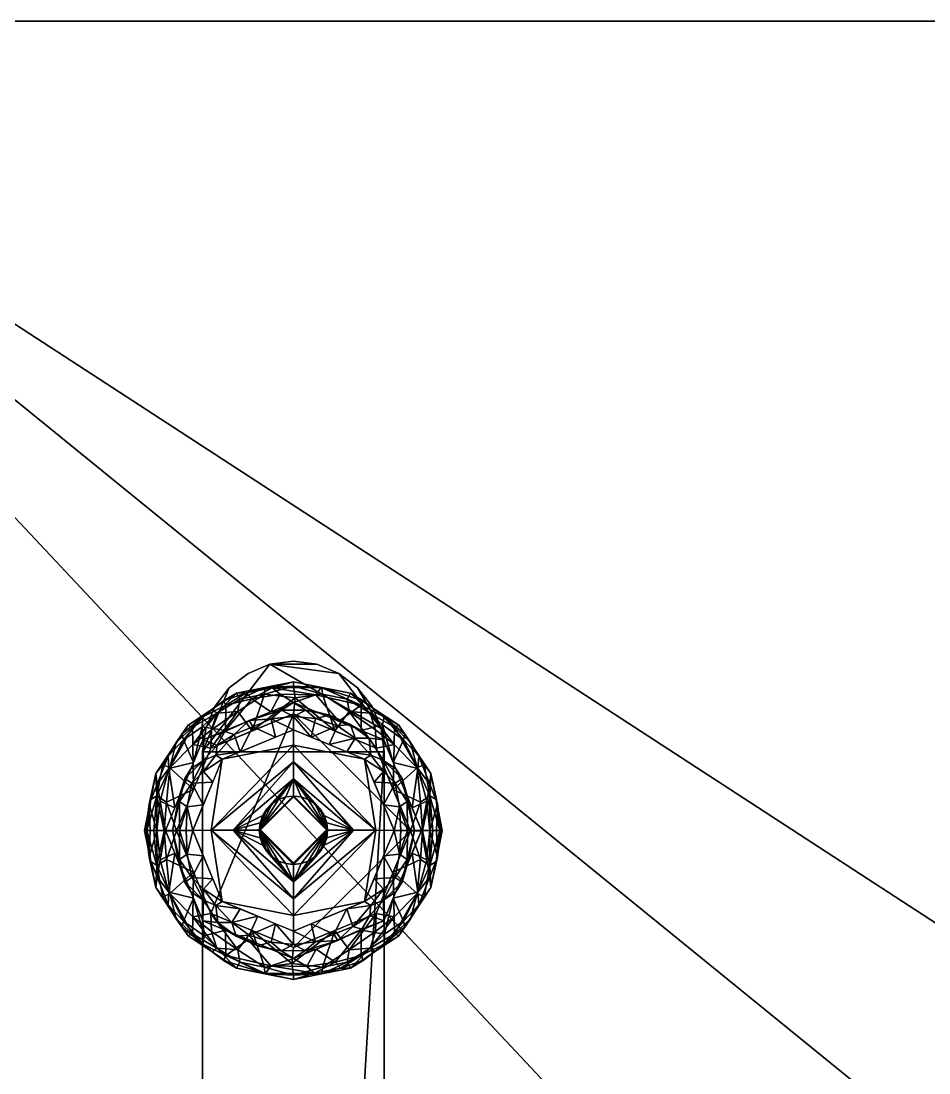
# Model space of a CAD drawing. Header units: millimetres. Extents: x -1000 to 1000, y -1301 to 1100.
# Drawn here: x -875 to -750, y 955.1 to 1100 of the extents above; entities that cross this region are included whole.
import ezdxf

# ---------------------------------------------------------------- set-up
doc = ezdxf.new("R2010")
doc.units = ezdxf.units.MM
doc.layers.add('I-FURN-PNLS', color=7, linetype='Continuous', lineweight=30)

msp = doc.modelspace()

# ---------------------------------------------------------------- meshes
at = {"layer": 'I-FURN-PNLS', "color": 250, "true_color": 0x403c36}
mesh = msp.add_polyface(dxfattribs=at)
corners = [(-1000, 1040, 725), (-1000, -1041.59, 725), (-838.06, -1108.27, 725), (-672.49, -1165.33, 725), (-503.84, -1212.56, 725), (-332.71, -1249.8, 725), (-159.69, -1276.91, 725), (14.62, -1293.81, 725), (189.63, -1300.44, 725), (324.49, -400, 725), (167.28, -396.64, 725), (10.59, -383.55, 725), (-144.99, -360.77, 725), (-298.87, -328.39, 725), (-450.43, -286.53, 725), (-481.26, -187.11, 725), (-501.5, -85, 725), (-510.93, 18.66, 725), (-509.44, 122.75, 725), (-497.05, 226.1, 725), (-473.9, 327.59, 725), (-440.25, 426.09, 725), (-396.45, 520.52, 725), (-274.47, 558.73, 725), (-149.52, 585.67, 725), (-22.63, 601.14, 725), (105.14, 605, 725), (232.73, 597.22, 725), (359.08, 577.86, 725), (483.15, 547.09, 725), (544.71, 716.23, 725), (544.71, 956.23, 725), (506.19, 1100, 725), (-940, 1100, 725), (-955.53, 1097.96, 725), (-970, 1091.96, 725), (-982.43, 1082.43, 725), (-991.96, 1070, 725), (-997.96, 1055.53, 725), (134.54, -877.73, 725), (134.54, -995.92, 725), (-135.57, -995.92, 725), (-135.57, -877.73, 725)]
mesh.append_faces([[corners[k] for k in face] for face in [(22, 0, 21), (27, 32, 26), (24, 33, 23), (17, 1, 16), (4, 42, 3), (12, 42, 11), (8, 40, 7), (6, 41, 5)]], dxfattribs={"vtx0": -1, "vtx1": -1, "color": 250})
mesh.append_faces([[corners[k] for k in face] for face in [(0, 22, 33, 38)]], dxfattribs={"vtx0": -1, "vtx1": -1, "vtx2": -1, "color": 250})
mesh.append_faces([[corners[k] for k in face] for face in [(0, 18, 19), (33, 22, 23), (39, 10, 11, 42), (39, 9, 10), (41, 6, 7, 40), (40, 8, 9, 39)]], dxfattribs={"vtx0": -1, "vtx2": -1, "color": 250})
mesh.append_faces([[corners[k] for k in face] for face in [(14, 2, 3, 42)]], dxfattribs={"vtx0": -1, "vtx2": -1, "vtx3": -1, "color": 250})
mesh.append_faces([[corners[k] for k in face] for face in [(36, 37, 34, 35)]], dxfattribs={"vtx1": -1, "color": 250})
mesh.append_faces([[corners[k] for k in face] for face in [(20, 21, 0), (19, 20, 0), (25, 26, 32), (31, 32, 27, 30), (27, 28, 30), (15, 16, 1), (13, 14, 42), (12, 13, 42)]], dxfattribs={"vtx1": -1, "vtx2": -1, "color": 250})
mesh.append_faces([[corners[k] for k in face] for face in [(33, 34, 37, 38), (24, 25, 32, 33), (17, 18, 0, 1), (14, 15, 1, 2), (4, 5, 41, 42)]], dxfattribs={"vtx1": -1, "vtx3": -1, "color": 250})
mesh.append_faces([[corners[k] for k in face] for face in [(28, 29, 30)]], dxfattribs={"vtx2": -1, "color": 250})
mesh = msp.add_polyface(dxfattribs=at)
corners = [(-1000, 1040, 700), (-997.96, 1055.53, 700), (-991.96, 1070, 700), (-982.43, 1082.43, 700), (-970, 1091.96, 700), (-955.53, 1097.96, 700), (-940, 1100, 700), (506.19, 1100, 700), (544.71, 956.23, 700), (544.71, 716.23, 700), (483.15, 547.09, 700), (359.08, 577.86, 700), (232.73, 597.22, 700), (105.14, 605, 700), (-22.63, 601.14, 700), (-149.52, 585.67, 700), (-274.47, 558.73, 700), (-396.45, 520.52, 700), (-440.25, 426.09, 700), (-473.9, 327.59, 700), (-497.05, 226.1, 700), (-509.44, 122.75, 700), (-510.93, 18.66, 700), (-501.5, -85, 700), (-481.26, -187.11, 700), (-450.43, -286.53, 700), (-298.87, -328.39, 700), (-144.99, -360.77, 700), (10.59, -383.55, 700), (167.28, -396.64, 700), (324.49, -400, 700), (189.63, -1300.44, 700), (14.62, -1293.81, 700), (-159.69, -1276.91, 700), (-332.71, -1249.8, 700), (-503.84, -1212.56, 700), (-672.49, -1165.33, 700), (-838.06, -1108.27, 700), (-1000, -1041.59, 700), (134.54, -877.73, 700), (-135.57, -877.73, 700), (-135.57, -995.92, 700), (134.54, -995.92, 700)]
mesh.append_faces([[corners[k] for k in face] for face in [(5, 3, 4)]], dxfattribs={"vtx0": -1, "color": 250})
mesh.append_faces([[corners[k] for k in face] for face in [(31, 42, 30), (29, 39, 28), (21, 0, 20), (17, 6, 16), (12, 9, 11)]], dxfattribs={"vtx0": -1, "vtx1": -1, "color": 250})
mesh.append_faces([[corners[k] for k in face] for face in [(41, 34, 35, 40), (42, 31, 32, 41), (40, 27, 28, 39), (39, 29, 30, 42), (0, 21, 22), (6, 15, 16), (7, 14, 15, 6)]], dxfattribs={"vtx0": -1, "vtx2": -1, "color": 250})
mesh.append_faces([[corners[k] for k in face] for face in [(40, 35, 36, 25)]], dxfattribs={"vtx0": -1, "vtx2": -1, "vtx3": -1, "color": 250})
mesh.append_faces([[corners[k] for k in face] for face in [(25, 36, 37, 38), (41, 32, 33, 34)]], dxfattribs={"vtx0": -1, "vtx3": -1, "color": 250})
mesh.append_faces([[corners[k] for k in face] for face in [(10, 11, 9)]], dxfattribs={"vtx1": -1, "color": 250})
mesh.append_faces([[corners[k] for k in face] for face in [(24, 25, 38), (23, 24, 38), (25, 26, 40), (26, 27, 40), (19, 20, 0), (18, 19, 0), (1, 2, 6, 0), (13, 14, 7), (12, 13, 7), (8, 9, 12, 7)]], dxfattribs={"vtx1": -1, "vtx2": -1, "color": 250})
mesh.append_faces([[corners[k] for k in face] for face in [(17, 18, 0, 6)]], dxfattribs={"vtx1": -1, "vtx2": -1, "vtx3": -1, "color": 250})
mesh.append_faces([[corners[k] for k in face] for face in [(22, 23, 38, 0), (2, 3, 5, 6)]], dxfattribs={"vtx1": -1, "vtx3": -1, "color": 250})
mesh = msp.add_polyface(dxfattribs=at)
corners = [(-940, 1100, 725), (506.19, 1100, 725), (506.19, 1100, 700), (-940, 1100, 700)]
mesh.append_faces([[corners[k] for k in face] for face in [(3, 0, 1, 2)]], dxfattribs={"color": 250})
at = {"layer": 'I-FURN-PNLS', "color": 250, "true_color": 0x1d1d1d}
mesh = msp.add_polyface(dxfattribs=at)
corners = [(-850, 579.34, 700), (-849.57, 576.1, 700), (-848.33, 573.09, 700), (-846.34, 570.5, 700), (-843.75, 568.51, 700), (-840.74, 567.26, 700), (-837.5, 566.84, 700), (-834.26, 567.26, 700), (-831.25, 568.51, 700), (-828.66, 570.5, 700), (-826.67, 573.09, 700), (-825.43, 576.1, 700), (-825, 579.34, 700), (-825, 999.34, 700), (-825.43, 1002.57, 700), (-826.67, 1005.59, 700), (-828.66, 1008.18, 700), (-831.25, 1010.16, 700), (-834.26, 1011.41, 700), (-837.5, 1011.84, 700), (-840.74, 1011.41, 700), (-843.75, 1010.16, 700), (-846.34, 1008.18, 700), (-848.33, 1005.59, 700), (-849.57, 1002.57, 700), (-850, 999.34, 700)]
mesh.append_faces([[corners[k] for k in face] for face in [(11, 9, 10), (6, 4, 5), (16, 14, 15), (20, 17, 18, 19)]], dxfattribs={"vtx0": -1, "color": 250})
mesh.append_faces([[corners[k] for k in face] for face in [(22, 25, 20, 21)]], dxfattribs={"vtx0": -1, "vtx1": -1, "color": 250})
mesh.append_faces([[corners[k] for k in face] for face in [(17, 20, 14, 16)]], dxfattribs={"vtx0": -1, "vtx1": -1, "vtx2": -1, "color": 250})
mesh.append_faces([[corners[k] for k in face] for face in [(4, 8, 12, 1)]], dxfattribs={"vtx0": -1, "vtx1": -1, "vtx2": -1, "vtx3": -1, "color": 250})
mesh.append_faces([[corners[k] for k in face] for face in [(13, 25, 0)]], dxfattribs={"vtx0": -1, "vtx2": -1, "color": 250})
mesh.append_faces([[corners[k] for k in face] for face in [(25, 13, 14, 20)]], dxfattribs={"vtx0": -1, "vtx2": -1, "vtx3": -1, "color": 250})
mesh.append_faces([[corners[k] for k in face] for face in [(8, 9, 11, 12), (0, 1, 12, 13)]], dxfattribs={"vtx1": -1, "vtx3": -1, "color": 250})
mesh.append_faces([[corners[k] for k in face] for face in [(6, 7, 8, 4)]], dxfattribs={"vtx2": -1, "vtx3": -1, "color": 250})
mesh.append_faces([[corners[k] for k in face] for face in [(1, 2, 3, 4), (22, 23, 24, 25)]], dxfattribs={"vtx3": -1, "color": 250})
mesh = msp.add_polyface(dxfattribs=at)
corners = [(-850, 579.34, 13.54), (-850, 999.34, 13.54), (-849.57, 1002.57, 13.54), (-848.33, 1005.59, 13.54), (-846.34, 1008.18, 13.54), (-843.75, 1010.16, 13.54), (-840.74, 1011.41, 13.54), (-837.5, 1011.84, 13.54), (-834.26, 1011.41, 13.54), (-831.25, 1010.16, 13.54), (-828.66, 1008.18, 13.54), (-826.67, 1005.59, 13.54), (-825.43, 1002.57, 13.54), (-825, 999.34, 13.54), (-825, 579.34, 13.54), (-825.43, 576.1, 13.54), (-826.67, 573.09, 13.54), (-828.66, 570.5, 13.54), (-831.25, 568.51, 13.54), (-834.26, 567.26, 13.54), (-837.5, 566.84, 13.54), (-840.74, 567.26, 13.54), (-843.75, 568.51, 13.54), (-846.34, 570.5, 13.54), (-848.33, 573.09, 13.54), (-849.57, 576.1, 13.54)]
mesh.append_faces([[corners[k] for k in face] for face in [(12, 9, 10, 11), (20, 18, 19)]], dxfattribs={"vtx0": -1, "color": 250})
mesh.append_faces([[corners[k] for k in face] for face in [(6, 8, 9, 12)]], dxfattribs={"vtx0": -1, "vtx2": -1, "vtx3": -1, "color": 250})
mesh.append_faces([[corners[k] for k in face] for face in [(12, 13, 1, 6), (14, 15, 18, 22), (25, 0, 14, 22)]], dxfattribs={"vtx1": -1, "vtx2": -1, "vtx3": -1, "color": 250})
mesh.append_faces([[corners[k] for k in face] for face in [(0, 1, 13, 14)]], dxfattribs={"vtx1": -1, "vtx3": -1, "color": 250})
mesh.append_faces([[corners[k] for k in face] for face in [(6, 7, 8), (2, 3, 4, 1), (23, 24, 25, 22)]], dxfattribs={"vtx2": -1, "color": 250})
mesh.append_faces([[corners[k] for k in face] for face in [(4, 5, 6, 1), (20, 21, 22, 18)]], dxfattribs={"vtx2": -1, "vtx3": -1, "color": 250})
mesh.append_faces([[corners[k] for k in face] for face in [(15, 16, 17, 18)]], dxfattribs={"vtx3": -1, "color": 250})
mesh = msp.add_polyface(dxfattribs=at)
corners = [(-850, 999.34, 700), (-849.57, 1002.57, 700), (-848.33, 1005.59, 700), (-846.34, 1008.18, 700), (-843.75, 1010.16, 700), (-840.74, 1011.41, 700), (-837.5, 1011.84, 700), (-834.26, 1011.41, 700), (-831.25, 1010.16, 700), (-828.66, 1008.18, 700), (-826.67, 1005.59, 700), (-825.43, 1002.57, 700), (-825, 999.34, 700), (-825, 999.34, 13.54), (-825.43, 1002.57, 13.54), (-826.67, 1005.59, 13.54), (-828.66, 1008.18, 13.54), (-831.25, 1010.16, 13.54), (-834.26, 1011.41, 13.54), (-837.5, 1011.84, 13.54), (-840.74, 1011.41, 13.54), (-843.75, 1010.16, 13.54), (-846.34, 1008.18, 13.54), (-848.33, 1005.59, 13.54), (-849.57, 1002.57, 13.54), (-850, 999.34, 13.54)]
mesh.append_faces([[corners[k] for k in face] for face in [(1, 24, 25, 0)]], dxfattribs={"vtx0": -1, "color": 250})
mesh.append_faces([[corners[k] for k in face] for face in [(11, 14, 15, 10), (10, 15, 16, 9), (8, 17, 18, 7), (9, 16, 17, 8), (7, 18, 19, 6), (5, 20, 21, 4), (4, 21, 22, 3), (2, 23, 24, 1), (3, 22, 23, 2), (20, 5, 6, 19)]], dxfattribs={"vtx0": -1, "vtx2": -1, "color": 250})
mesh.append_faces([[corners[k] for k in face] for face in [(12, 13, 14, 11)]], dxfattribs={"vtx2": -1, "color": 250})
at = {"layer": 'I-FURN-PNLS', "color": 250, "true_color": 0x191919}
mesh = msp.add_polyface(dxfattribs=at)
corners = [(-821.4, 988.49), (-826.12, 999.88, -0.05), (-837.5, 1004.59, -0.07), (-848.88, 999.88, -0.05), (-853.6, 988.49), (-855.28, 988.49, 0.33), (-856.71, 988.5, 1.29), (-857.67, 988.51, 2.72), (-858, 988.51, 4.4), (-856.44, 996.36, 4.36), (-852, 1003.01, 4.33), (-845.35, 1007.45, 4.31), (-837.5, 1009.01, 4.31), (-829.65, 1007.45, 4.31), (-823, 1003.01, 4.33), (-818.56, 996.36, 4.36), (-817, 988.51, 4.4), (-817.33, 988.51, 2.72), (-818.29, 988.5, 1.29), (-819.72, 988.49, 0.33), (-820.47, 997.14, 1.14), (-854.53, 997.14, 1.14), (-817.85, 992.8, 4.38), (-857.15, 992.8, 4.38), (-818.71, 993.31, 1.47), (-856.29, 993.31, 1.47), (-833.5, 1007.29, 1.2), (-841.5, 1007.29, 1.2), (-826.95, 1004.67, 1.32), (-848.05, 1004.67, 1.32), (-820.01, 992.44, 0.38), (-823.76, 994.18, -0.03), (-854.99, 992.44, 0.38), (-851.24, 994.18, -0.03), (-823.65, 1000.35, 0.5), (-823.6, 1002.74, 2.11), (-820.78, 999.68, 4.35), (-819.5, 997.62, 2.7), (-826.33, 1005.23, 4.32), (-821.37, 1000.66, 2.74), (-851.35, 1000.35, 0.5), (-851.4, 1002.74, 2.11), (-854.22, 999.68, 4.35), (-855.5, 997.62, 2.7), (-848.67, 1005.23, 4.32), (-853.63, 1000.66, 2.74), (-831.81, 1002.23, -0.06), (-843.19, 1002.23, -0.06), (-833.58, 1008.23, 4.31), (-841.42, 1008.23, 4.31), (-837.5, 1008.39, 2.07), (-837.28, 1006.77, 0.49), (-826.2, 1002.37, 0.32), (-829.83, 1004.89, 0.41), (-830.11, 1006.59, 1.58), (-848.8, 1002.37, 0.32), (-845.17, 1004.89, 0.41), (-844.89, 1006.59, 1.58)]
mesh.append_faces([[corners[k] for k in face] for face in [(22, 24, 15), (48, 50, 12), (0, 30, 19), (3, 56, 47), (33, 40, 3), (15, 37, 36), (38, 28, 13), (10, 45, 42), (2, 51, 46), (13, 54, 48), (12, 50, 49), (49, 57, 11)]], dxfattribs={"vtx0": -1, "vtx1": -1, "color": 250})
mesh.append_faces([[corners[k] for k in face] for face in [(41, 44, 29), (25, 21, 32), (45, 43, 42), (19, 30, 24), (35, 34, 28), (50, 51, 27), (24, 22, 17), (20, 24, 30), (41, 29, 40), (24, 20, 37), (51, 47, 27), (53, 54, 28), (28, 34, 52), (21, 33, 32), (25, 7, 23), (55, 56, 3), (27, 49, 50), (28, 38, 35), (31, 20, 30), (57, 49, 27), (32, 5, 25), (45, 21, 43), (52, 53, 28), (35, 20, 34), (50, 48, 26), (29, 55, 40), (20, 31, 34), (20, 39, 37), (36, 37, 39), (24, 37, 15), (39, 20, 35), (14, 39, 35), (33, 21, 40), (21, 41, 40), (43, 25, 9), (41, 45, 10), (25, 43, 21), (21, 45, 41), (1, 53, 52), (27, 56, 57), (51, 50, 26), (46, 51, 26), (34, 1, 52), (46, 26, 53), (54, 53, 26), (48, 54, 26), (13, 28, 54), (55, 29, 56), (3, 40, 55), (57, 56, 29), (27, 47, 56), (29, 11, 57)]], dxfattribs={"vtx0": -1, "vtx1": -1, "vtx2": -1, "color": 250})
mesh.append_faces([[corners[k] for k in face] for face in [(24, 17, 18), (25, 6, 7), (24, 18, 19), (25, 23, 9), (30, 0, 31), (34, 31, 1), (43, 9, 42), (41, 10, 44), (51, 2, 47), (53, 1, 46)]], dxfattribs={"vtx0": -1, "vtx2": -1, "color": 250})
mesh.append_faces([[corners[k] for k in face] for face in [(5, 6, 25), (4, 5, 32), (14, 36, 39), (33, 4, 32), (38, 14, 35), (44, 11, 29)]], dxfattribs={"vtx1": -1, "vtx2": -1, "color": 250})
mesh.append_faces([[corners[k] for k in face] for face in [(7, 8, 23), (22, 16, 17)]], dxfattribs={"vtx2": -1, "color": 250})
mesh = msp.add_polyface(dxfattribs=at)
corners = [(-817, 988.51, 4.4), (-818.56, 996.36, 4.36), (-823, 1003.01, 4.33), (-829.65, 1007.45, 4.31), (-837.5, 1009.01, 4.31), (-845.35, 1007.45, 4.31), (-852, 1003.01, 4.33), (-856.44, 996.36, 4.36), (-858, 988.51, 4.4), (-857.8, 988.52, 5.72), (-857.21, 988.52, 6.92), (-856.29, 988.53, 7.88), (-855.12, 988.53, 8.53), (-849.96, 1000.99, 8.47), (-837.5, 1006.16, 8.45), (-825.04, 1000.99, 8.47), (-819.88, 988.53, 8.53), (-818.71, 988.53, 7.88), (-817.79, 988.52, 6.92), (-817.2, 988.52, 5.72), (-822.46, 994.76, 8.5), (-852.54, 994.76, 8.5), (-818.73, 994.91, 6.71), (-856.27, 994.91, 6.71), (-817.85, 992.8, 4.38), (-857.15, 992.8, 4.38), (-817.65, 992.17, 6.01), (-857.35, 992.17, 6.01), (-822.36, 1001, 6.98), (-852.64, 1001, 6.98), (-819.15, 992.57, 7.86), (-820.36, 997.04, 7.55), (-855.85, 992.57, 7.86), (-854.64, 997.04, 7.55), (-828.18, 1005.76, 7), (-846.82, 1005.76, 7), (-820.24, 998.75, 6.28), (-854.76, 998.75, 6.28), (-822.16, 1001.79, 5.69), (-826.33, 1005.23, 4.32), (-825.01, 1004.17, 6.32), (-820.78, 999.68, 4.35), (-825.23, 1003.06, 7.62), (-852.84, 1001.79, 5.69), (-848.67, 1005.23, 4.32), (-849.99, 1004.17, 6.32), (-854.22, 999.68, 4.35), (-850.06, 1002.82, 7.62), (-851.25, 997.88, 8.48), (-827.89, 1006.4, 5.64), (-833.66, 1008.23, 6.2), (-840.41, 1008.15, 6.62), (-847.11, 1006.4, 5.64), (-841.42, 1008.23, 4.31), (-843.98, 1007.49, 6.27), (-831.27, 1003.58, 8.46), (-828.15, 1002.28, 8.46), (-843.73, 1003.58, 8.46), (-843.24, 1006.67, 7.6), (-846.85, 1002.28, 8.46), (-839.33, 1007.28, 7.75), (-834.41, 1007.19, 7.69), (-840.62, 1004.87, 8.45), (-821.17, 991.65, 8.51), (-853.83, 991.65, 8.51), (-823.75, 997.88, 8.48), (-833.58, 1008.23, 4.31), (-834.38, 1004.87, 8.45)]
mesh.append_faces([[corners[k] for k in face] for face in [(17, 30, 16), (11, 27, 10), (1, 26, 24), (19, 26, 18), (5, 54, 53), (41, 36, 1), (6, 45, 44), (44, 52, 5), (56, 34, 55)]], dxfattribs={"vtx0": -1, "vtx1": -1, "color": 250})
mesh.append_faces([[corners[k] for k in face] for face in [(7, 27, 23), (22, 26, 1), (19, 24, 26), (31, 30, 22), (28, 31, 36), (28, 40, 42), (28, 38, 40), (50, 34, 49), (25, 9, 27), (29, 45, 43), (37, 23, 33), (22, 30, 17), (33, 23, 32), (29, 47, 45), (36, 38, 28), (22, 17, 26), (27, 11, 23), (11, 32, 23), (31, 63, 30), (22, 36, 31), (43, 46, 37), (42, 65, 28), (35, 45, 47), (33, 29, 37), (33, 32, 64), (29, 48, 47), (3, 50, 49), (61, 50, 51), (51, 50, 4), (22, 1, 36), (36, 41, 38), (43, 37, 29), (7, 23, 37), (58, 51, 54), (34, 42, 40), (2, 40, 38), (34, 40, 49), (44, 45, 52), (52, 45, 35), (43, 45, 6), (33, 48, 29), (58, 60, 51), (39, 49, 40), (54, 5, 52), (61, 51, 60), (35, 58, 54), (34, 56, 42), (54, 52, 35), (53, 54, 51), (61, 34, 50), (35, 47, 59), (58, 62, 60), (58, 35, 59), (60, 14, 61), (34, 61, 55), (65, 31, 28)]], dxfattribs={"vtx0": -1, "vtx1": -1, "vtx2": -1, "color": 250})
mesh.append_faces([[corners[k] for k in face] for face in [(32, 11, 12), (27, 9, 10), (47, 48, 13), (27, 7, 25), (32, 12, 64), (49, 39, 3), (43, 6, 46), (51, 4, 53), (47, 13, 59)]], dxfattribs={"vtx0": -1, "vtx2": -1, "color": 250})
mesh.append_faces([[corners[k] for k in face] for face in [(31, 65, 20, 63), (33, 64, 21, 48), (58, 59, 57, 62), (50, 3, 66, 4), (61, 14, 67, 55)]], dxfattribs={"vtx0": -1, "vtx3": -1, "color": 250})
mesh.append_faces([[corners[k] for k in face] for face in [(2, 39, 40), (17, 18, 26), (41, 2, 38), (15, 65, 42), (46, 7, 37), (56, 15, 42), (62, 14, 60), (63, 16, 30)]], dxfattribs={"vtx1": -1, "vtx2": -1, "color": 250})
mesh.append_faces([[corners[k] for k in face] for face in [(19, 0, 24), (25, 8, 9)]], dxfattribs={"vtx2": -1, "color": 250})
mesh = msp.add_polyface(dxfattribs=at)
corners = [(-855.12, 988.53, 8.53), (-854.15, 988.53, 8.92), (-853.2, 988.54, 9.36), (-852.27, 988.54, 9.85), (-851.36, 988.54, 10.38), (-847.3, 998.34, 10.34), (-837.5, 1002.4, 10.32), (-827.7, 998.34, 10.34), (-823.64, 988.54, 10.38), (-822.73, 988.54, 9.85), (-821.8, 988.54, 9.36), (-820.85, 988.53, 8.92), (-819.88, 988.53, 8.53), (-825.04, 1000.99, 8.47), (-837.5, 1006.16, 8.45), (-849.96, 1000.99, 8.47), (-825.09, 992.06, 10.37), (-849.91, 992.06, 10.37), (-821.73, 993.01, 8.51), (-853.27, 993.01, 8.51), (-821.83, 992.52, 9.11), (-853.17, 992.52, 9.11), (-823.38, 997, 8.49), (-825.1, 998.15, 9.31), (-832.6, 1000.37, 10.33), (-831.27, 1003.58, 8.46), (-851.62, 997, 8.49), (-849.9, 998.15, 9.31), (-842.4, 1000.37, 10.33), (-843.73, 1003.58, 8.46), (-834.44, 1003.93, 9.29), (-840.55, 1003.88, 9.31), (-845.68, 1001.75, 9.37), (-829.02, 1001.23, 9.52), (-822.88, 991.8, 9.71), (-826.4, 995.2, 10.35), (-823.51, 995.03, 9.46), (-822.55, 995.67, 8.92), (-825.11, 996.63, 9.79), (-826.84, 998.89, 9.75), (-852.12, 991.8, 9.71), (-848.6, 995.2, 10.35), (-851.49, 995.03, 9.46), (-852.45, 995.67, 8.92), (-849.89, 996.63, 9.79), (-848.16, 998.89, 9.75), (-848.01, 1000.27, 9.28), (-846.85, 1002.28, 8.46), (-846.92, 1002.14, 8.9), (-843.61, 1003.69, 8.98), (-840.62, 1004.87, 8.45), (-839.13, 1005.08, 8.85), (-835.8, 1005.11, 8.84), (-832.55, 1004.4, 8.85), (-828.15, 1002.28, 8.46), (-827.08, 1001.23, 8.96), (-831.41, 1002.95, 9.31), (-834.38, 1004.87, 8.45), (-837.5, 1004.23, 9.28), (-829.62, 1003.11, 8.89), (-843.08, 1002.82, 9.47), (-835.05, 1001.39, 10.33), (-839.95, 1001.39, 10.33), (-844.85, 999.36, 10.33), (-830.15, 999.36, 10.33)]
mesh.append_faces([[corners[k] for k in face] for face in [(16, 36, 35), (2, 21, 1), (22, 37, 18), (35, 38, 7), (3, 40, 2), (63, 45, 5), (64, 33, 24)]], dxfattribs={"vtx0": -1, "vtx1": -1, "color": 250})
mesh.append_faces([[corners[k] for k in face] for face in [(40, 42, 21), (52, 58, 30), (20, 37, 36), (37, 20, 18), (27, 43, 42), (23, 39, 38), (40, 21, 2), (31, 6, 58), (21, 19, 1), (18, 20, 11), (49, 31, 51), (23, 55, 39), (44, 5, 45), (34, 20, 36), (48, 32, 49), (32, 60, 49), (50, 49, 51), (32, 46, 45), (52, 30, 53), (36, 23, 38), (20, 34, 10), (16, 34, 36), (39, 7, 38), (22, 23, 37), (36, 37, 23), (38, 35, 36), (33, 64, 39), (33, 39, 55), (21, 42, 43), (17, 42, 40), (27, 42, 44), (21, 43, 19), (26, 43, 27), (45, 27, 44), (44, 42, 41), (27, 45, 46), (63, 32, 45), (46, 15, 27), (60, 31, 49), (32, 48, 46), (46, 48, 15), (49, 29, 48), (14, 51, 52), (51, 31, 58), (52, 53, 57), (53, 30, 56), (55, 59, 33), (13, 55, 23), (59, 56, 33), (59, 53, 56), (33, 56, 24), (51, 58, 52), (30, 61, 56), (53, 59, 25), (59, 55, 54), (30, 58, 61), (31, 60, 62), (32, 63, 60)]], dxfattribs={"vtx0": -1, "vtx1": -1, "vtx2": -1, "color": 250})
mesh.append_faces([[corners[k] for k in face] for face in [(34, 16, 8), (27, 15, 26), (40, 3, 4), (43, 26, 19), (23, 22, 13), (34, 8, 9), (58, 6, 61), (42, 17, 41), (59, 54, 25), (56, 61, 24), (44, 41, 5), (51, 14, 50), (55, 13, 54)]], dxfattribs={"vtx0": -1, "vtx2": -1, "color": 250})
mesh.append_faces([[corners[k] for k in face] for face in [(12, 18, 11)]], dxfattribs={"vtx1": -1, "color": 250})
mesh.append_faces([[corners[k] for k in face] for face in [(4, 17, 40), (10, 11, 20), (9, 10, 34), (64, 7, 39), (47, 15, 48, 29), (28, 62, 60, 63), (50, 29, 49), (25, 57, 53), (57, 14, 52), (62, 6, 31)]], dxfattribs={"vtx1": -1, "vtx2": -1, "color": 250})
mesh.append_faces([[corners[k] for k in face] for face in [(19, 0, 1)]], dxfattribs={"vtx2": -1, "color": 250})
mesh = msp.add_polyface(dxfattribs=at)
corners = [(-853.6, 988.49), (-848.88, 999.88, -0.05), (-837.5, 1004.59, -0.07), (-826.12, 999.88, -0.05), (-821.4, 988.49), (-826.12, 977.11, 0.05), (-837.5, 972.39, 0.07), (-848.88, 977.11, 0.05)]
mesh.append_faces([[corners[k] for k in face] for face in [(2, 7, 0, 1), (4, 2, 3)]], dxfattribs={"vtx0": -1, "color": 250})
mesh.append_faces([[corners[k] for k in face] for face in [(5, 6, 4)]], dxfattribs={"vtx1": -1, "color": 250})
mesh.append_faces([[corners[k] for k in face] for face in [(6, 7, 2, 4)]], dxfattribs={"vtx1": -1, "vtx2": -1, "vtx3": -1, "color": 250})
mesh = msp.add_polyface(dxfattribs=at)
corners = [(-837.5, 974.68, 10.45), (-837.5, 976.83, 11.66), (-837.5, 979.1, 12.66), (-837.5, 981.45, 13.44), (-837.5, 983.86, 13.99), (-838.55, 983.98, 13.99), (-839.54, 984.32, 13.99), (-840.43, 984.88, 13.99), (-841.17, 985.63, 13.98), (-841.73, 986.52, 13.98), (-842.08, 987.51, 13.98), (-842.2, 988.56, 13.97), (-842.08, 989.6, 13.97), (-841.73, 990.6, 13.96), (-841.17, 991.49, 13.96), (-840.43, 992.23, 13.95), (-839.54, 992.79, 13.95), (-838.55, 993.14, 13.95), (-837.5, 993.26, 13.95), (-837.5, 995.66, 13.37), (-837.5, 998, 12.57), (-837.5, 1000.26, 11.55), (-837.5, 1002.4, 10.32), (-847.3, 998.34, 10.34), (-851.36, 988.54, 10.38), (-847.3, 978.74, 10.43), (-845.79, 988.55, 13.04), (-848.83, 988.55, 11.8)]
mesh.append_faces([[corners[k] for k in face] for face in [(3, 26, 2), (20, 26, 19), (2, 27, 1), (24, 27, 23), (13, 26, 12)]], dxfattribs={"vtx0": -1, "vtx1": -1, "color": 250})
mesh.append_faces([[corners[k] for k in face] for face in [(27, 25, 1), (26, 27, 2), (20, 27, 26), (13, 19, 26), (3, 9, 26), (27, 21, 23)]], dxfattribs={"vtx0": -1, "vtx1": -1, "vtx2": -1, "color": 250})
mesh.append_faces([[corners[k] for k in face] for face in [(19, 15, 16), (27, 24, 25)]], dxfattribs={"vtx0": -1, "vtx2": -1, "color": 250})
mesh.append_faces([[corners[k] for k in face] for face in [(4, 5, 3), (0, 1, 25), (22, 23, 21)]], dxfattribs={"vtx1": -1, "color": 250})
mesh.append_faces([[corners[k] for k in face] for face in [(5, 6, 3), (8, 9, 3), (7, 8, 3), (6, 7, 3), (11, 12, 26), (10, 11, 26), (9, 10, 26), (13, 14, 19), (14, 15, 19), (20, 21, 27), (16, 17, 19)]], dxfattribs={"vtx1": -1, "vtx2": -1, "color": 250})
mesh.append_faces([[corners[k] for k in face] for face in [(17, 18, 19)]], dxfattribs={"vtx2": -1, "color": 250})
mesh = msp.add_polyface(dxfattribs=at)
corners = [(-837.5, 983.86, 13.99), (-837.5, 981.45, 13.44), (-837.5, 979.1, 12.66), (-837.5, 976.83, 11.66), (-837.5, 974.68, 10.45), (-827.7, 978.74, 10.43), (-823.64, 988.54, 10.38), (-827.7, 998.34, 10.34), (-837.5, 1002.4, 10.32), (-837.5, 1000.26, 11.55), (-837.5, 998, 12.57), (-837.5, 995.66, 13.37), (-837.5, 993.26, 13.95), (-836.45, 993.14, 13.95), (-835.46, 992.79, 13.95), (-834.57, 992.23, 13.95), (-833.83, 991.49, 13.96), (-833.27, 990.6, 13.96), (-832.92, 989.6, 13.97), (-832.8, 988.56, 13.97), (-832.92, 987.51, 13.98), (-833.27, 986.52, 13.98), (-833.83, 985.63, 13.98), (-834.57, 984.88, 13.99), (-835.46, 984.32, 13.99), (-836.45, 983.97, 13.99), (-829.21, 988.55, 13.04), (-826.17, 988.55, 11.8)]
mesh.append_faces([[corners[k] for k in face] for face in [(10, 27, 9), (18, 26, 17), (20, 26, 19), (6, 27, 5)]], dxfattribs={"vtx0": -1, "vtx1": -1, "color": 250})
mesh.append_faces([[corners[k] for k in face] for face in [(17, 26, 11), (2, 27, 26), (7, 9, 27), (26, 27, 10), (3, 5, 27), (21, 1, 26)]], dxfattribs={"vtx0": -1, "vtx1": -1, "vtx2": -1, "color": 250})
mesh.append_faces([[corners[k] for k in face] for face in [(27, 2, 3), (26, 10, 11), (11, 13, 14), (26, 18, 19)]], dxfattribs={"vtx0": -1, "vtx2": -1, "color": 250})
mesh.append_faces([[corners[k] for k in face] for face in [(12, 13, 11), (8, 9, 7), (4, 5, 3)]], dxfattribs={"vtx1": -1, "color": 250})
mesh.append_faces([[corners[k] for k in face] for face in [(16, 17, 11), (15, 16, 11), (6, 7, 27), (14, 15, 11), (22, 23, 1), (21, 22, 1), (24, 25, 1), (23, 24, 1), (20, 21, 26), (1, 2, 26)]], dxfattribs={"vtx1": -1, "vtx2": -1, "color": 250})
mesh.append_faces([[corners[k] for k in face] for face in [(25, 0, 1)]], dxfattribs={"vtx2": -1, "color": 250})
at = {"layer": 'I-FURN-PNLS', "color": 250, "true_color": 0x1d1d1d}
mesh = msp.add_polyface(dxfattribs=at)
corners = [(-850, 579.34, 700), (-850, 999.34, 700), (-850, 999.34, 13.54), (-850, 579.34, 13.54)]
mesh.append_faces([[corners[k] for k in face] for face in [(3, 0, 1, 2)]], dxfattribs={"color": 250})
mesh = msp.add_polyface(dxfattribs=at)
corners = [(-825, 999.34, 700), (-825, 579.34, 700), (-825, 579.34, 13.54), (-825, 999.34, 13.54)]
mesh.append_faces([[corners[k] for k in face] for face in [(3, 0, 1, 2)]], dxfattribs={"color": 250})
at = {"layer": 'I-FURN-PNLS', "color": 250, "true_color": 0x191919}
mesh = msp.add_polyface(dxfattribs=at)
corners = [(-842.2, 988.58, 20), (-837.5, 993.28, 19.98), (-832.8, 988.58, 20), (-832.8, 988.58, 18.49), (-832.8, 988.57, 16.99), (-832.8, 988.56, 15.48), (-832.8, 988.56, 13.97), (-832.92, 989.6, 13.97), (-833.27, 990.6, 13.96), (-833.83, 991.49, 13.96), (-834.57, 992.23, 13.95), (-835.46, 992.79, 13.95), (-836.45, 993.14, 13.95), (-837.5, 993.26, 13.95), (-838.55, 993.14, 13.95), (-839.54, 992.79, 13.95), (-840.43, 992.23, 13.95), (-841.17, 991.49, 13.96), (-841.73, 990.6, 13.96), (-842.08, 989.6, 13.97), (-842.2, 988.56, 13.97), (-842.2, 988.56, 15.48), (-842.2, 988.57, 16.99), (-842.2, 988.58, 18.49)]
mesh.append_faces([[corners[k] for k in face] for face in [(21, 19, 20), (7, 5, 6)]], dxfattribs={"vtx0": -1, "color": 250})
mesh.append_faces([[corners[k] for k in face] for face in [(15, 22, 14), (5, 11, 4)]], dxfattribs={"vtx0": -1, "vtx1": -1, "color": 250})
mesh.append_faces([[corners[k] for k in face] for face in [(13, 22, 1), (4, 13, 1)]], dxfattribs={"vtx0": -1, "vtx1": -1, "vtx2": -1, "color": 250})
mesh.append_faces([[corners[k] for k in face] for face in [(15, 21, 22), (21, 18, 19), (21, 16, 17), (21, 15, 16), (4, 11, 12), (5, 10, 11), (5, 8, 9), (5, 7, 8)]], dxfattribs={"vtx0": -1, "vtx2": -1, "color": 250})
mesh.append_faces([[corners[k] for k in face] for face in [(3, 4, 1, 2)]], dxfattribs={"vtx1": -1, "color": 250})
mesh.append_faces([[corners[k] for k in face] for face in [(13, 14, 22), (17, 18, 21), (12, 13, 4), (9, 10, 5)]], dxfattribs={"vtx1": -1, "vtx2": -1, "color": 250})
mesh.append_faces([[corners[k] for k in face] for face in [(23, 0, 1, 22)]], dxfattribs={"vtx2": -1, "color": 250})
mesh = msp.add_polyface(dxfattribs=at)
corners = [(-842.1, 988.65, 35), (-837.5, 993.25, 34.98), (-832.9, 988.65, 35), (-832.9, 988.64, 31.25), (-832.9, 988.62, 27.5), (-832.9, 988.6, 23.75), (-832.9, 988.58, 20), (-837.5, 993.18, 19.98), (-842.1, 988.58, 20), (-842.1, 988.6, 23.75), (-842.1, 988.62, 27.5), (-842.1, 988.64, 31.25)]
mesh.append_faces([[corners[k] for k in face] for face in [(7, 1, 4)]], dxfattribs={"vtx0": -1, "vtx1": -1, "vtx2": -1, "color": 250})
mesh.append_faces([[corners[k] for k in face] for face in [(10, 11, 1, 7)]], dxfattribs={"vtx1": -1, "vtx2": -1, "vtx3": -1, "color": 250})
mesh.append_faces([[corners[k] for k in face] for face in [(11, 0, 1), (5, 6, 7, 4)]], dxfattribs={"vtx2": -1, "color": 250})
mesh.append_faces([[corners[k] for k in face] for face in [(7, 8, 9, 10), (1, 2, 3, 4)]], dxfattribs={"vtx3": -1, "color": 250})
mesh = msp.add_polyface(dxfattribs=at)
corners = [(-842.1, 988.65, 35), (-837.5, 984.05, 35.02), (-832.9, 988.65, 35), (-837.5, 993.25, 34.98)]
mesh.append_faces([[corners[k] for k in face] for face in [(0, 1, 2, 3)]], dxfattribs={"color": 250})
mesh = msp.add_polyface(dxfattribs=at)
corners = [(-855.12, 988.53, 8.53), (-856.29, 988.53, 7.88), (-857.21, 988.52, 6.92), (-857.8, 988.52, 5.72), (-858, 988.51, 4.4), (-856.44, 980.67, 4.44), (-852, 974.02, 4.47), (-845.35, 969.57, 4.49), (-837.5, 968.01, 4.49), (-829.65, 969.57, 4.49), (-823, 974.02, 4.47), (-818.56, 980.67, 4.44), (-817, 988.51, 4.4), (-817.2, 988.52, 5.72), (-817.79, 988.52, 6.92), (-818.71, 988.53, 7.88), (-819.88, 988.53, 8.53), (-825.04, 976.07, 8.59), (-837.5, 970.91, 8.61), (-849.96, 976.07, 8.59), (-852.54, 982.3, 8.56), (-822.46, 982.3, 8.56), (-856.27, 982.14, 6.77), (-818.73, 982.14, 6.77), (-857.15, 984.23, 4.42), (-817.85, 984.23, 4.42), (-857.35, 984.87, 6.05), (-817.65, 984.87, 6.05), (-852.64, 976.05, 7.09), (-822.36, 976.05, 7.09), (-855.85, 984.49, 7.9), (-854.64, 980.01, 7.62), (-819.15, 984.49, 7.9), (-820.36, 980.01, 7.62), (-846.82, 971.29, 7.16), (-828.18, 971.29, 7.16), (-854.76, 978.3, 6.37), (-820.24, 978.3, 6.37), (-852.84, 975.24, 5.81), (-848.67, 971.8, 4.48), (-849.99, 972.88, 6.47), (-854.22, 977.34, 4.45), (-849.77, 974, 7.76), (-822.16, 975.24, 5.81), (-826.33, 971.8, 4.48), (-825.01, 972.88, 6.47), (-820.78, 977.34, 4.45), (-824.94, 974.24, 7.75), (-823.75, 979.19, 8.57), (-847.11, 970.64, 5.8), (-841.34, 968.82, 6.38), (-834.59, 968.89, 6.8), (-827.89, 970.64, 5.8), (-833.58, 968.79, 4.49), (-831.02, 969.56, 6.44), (-843.73, 973.49, 8.6), (-846.85, 974.78, 8.59), (-831.27, 973.49, 8.6), (-831.76, 970.38, 7.76), (-828.15, 974.78, 8.59), (-835.67, 969.77, 7.93), (-840.59, 969.87, 7.87), (-834.38, 972.2, 8.6), (-853.83, 985.42, 8.54), (-821.17, 985.42, 8.54), (-851.25, 979.19, 8.57), (-841.42, 968.79, 4.49), (-840.62, 972.2, 8.6)]
mesh.append_faces([[corners[k] for k in face] for face in [(15, 27, 14), (3, 26, 2), (2, 26, 1), (1, 30, 0), (5, 26, 24), (17, 47, 48), (9, 54, 53), (41, 36, 5), (10, 45, 44), (44, 52, 9), (56, 34, 55)]], dxfattribs={"vtx0": -1, "vtx1": -1, "color": 250})
mesh.append_faces([[corners[k] for k in face] for face in [(22, 26, 5), (33, 23, 32), (22, 30, 1), (42, 28, 40), (3, 24, 26), (36, 38, 28), (25, 13, 27), (28, 31, 36), (22, 1, 26), (28, 38, 40), (31, 30, 22), (50, 34, 49), (11, 27, 23), (47, 45, 29), (42, 65, 28), (23, 33, 37), (43, 29, 45), (15, 23, 27), (22, 36, 31), (43, 46, 37), (32, 23, 15), (31, 63, 30), (35, 45, 47), (33, 29, 37), (33, 32, 64), (29, 48, 47), (7, 50, 49), (61, 50, 51), (51, 50, 8), (22, 5, 36), (36, 41, 38), (43, 37, 29), (11, 23, 37), (58, 51, 54), (34, 42, 40), (6, 40, 38), (34, 40, 49), (44, 45, 52), (52, 45, 35), (43, 45, 10), (33, 48, 29), (58, 60, 51), (39, 49, 40), (54, 9, 52), (61, 51, 60), (35, 58, 54), (34, 56, 42), (54, 52, 35), (53, 54, 51), (61, 34, 50), (35, 47, 59), (58, 62, 60), (58, 35, 59), (60, 18, 61), (34, 61, 55), (65, 31, 28)]], dxfattribs={"vtx0": -1, "vtx1": -1, "vtx2": -1, "color": 250})
mesh.append_faces([[corners[k] for k in face] for face in [(40, 6, 39), (27, 13, 14), (32, 15, 16), (32, 16, 64), (49, 39, 7), (43, 10, 46), (51, 8, 53), (47, 17, 59)]], dxfattribs={"vtx0": -1, "vtx2": -1, "color": 250})
mesh.append_faces([[corners[k] for k in face] for face in [(31, 65, 20, 63), (33, 64, 21, 48), (58, 59, 57, 62), (50, 7, 66, 8), (61, 18, 67, 55)]], dxfattribs={"vtx0": -1, "vtx3": -1, "color": 250})
mesh.append_faces([[corners[k] for k in face] for face in [(11, 25, 27), (41, 6, 38), (19, 65, 42), (46, 11, 37), (56, 19, 42), (62, 18, 60), (63, 0, 30)]], dxfattribs={"vtx1": -1, "vtx2": -1, "color": 250})
mesh.append_faces([[corners[k] for k in face] for face in [(3, 4, 24), (25, 12, 13)]], dxfattribs={"vtx2": -1, "color": 250})
mesh = msp.add_polyface(dxfattribs=at)
corners = [(-858, 988.51, 4.4), (-857.67, 988.51, 2.72), (-856.71, 988.5, 1.29), (-855.28, 988.49, 0.33), (-853.6, 988.49), (-848.88, 977.11, 0.05), (-837.5, 972.39, 0.07), (-826.12, 977.11, 0.05), (-821.4, 988.49), (-819.72, 988.49, 0.33), (-818.29, 988.5, 1.29), (-817.33, 988.51, 2.72), (-817, 988.51, 4.4), (-818.56, 980.67, 4.44), (-823, 974.02, 4.47), (-829.65, 969.57, 4.49), (-837.5, 968.01, 4.49), (-845.35, 969.57, 4.49), (-852, 974.02, 4.47), (-856.44, 980.67, 4.44), (-854.53, 979.86, 1.22), (-820.47, 979.86, 1.22), (-857.15, 984.23, 4.42), (-817.85, 984.23, 4.42), (-856.29, 983.69, 1.51), (-818.71, 983.69, 1.51), (-841.5, 969.71, 1.38), (-833.5, 969.71, 1.38), (-848.05, 972.33, 1.47), (-826.95, 972.33, 1.47), (-854.99, 984.54, 0.42), (-851.24, 982.8, 0.03), (-820.01, 984.54, 0.42), (-823.76, 982.8, 0.03), (-851.35, 976.64, 0.61), (-851.4, 974.27, 2.24), (-854.22, 977.34, 4.45), (-855.5, 979.39, 2.78), (-848.67, 971.8, 4.48), (-853.63, 976.35, 2.85), (-823.65, 976.64, 0.61), (-823.6, 974.27, 2.24), (-820.78, 977.34, 4.45), (-819.5, 979.39, 2.78), (-826.33, 971.8, 4.48), (-821.37, 976.35, 2.85), (-843.19, 974.75, 0.06), (-831.81, 974.75, 0.06), (-841.42, 968.79, 4.49), (-833.58, 968.79, 4.49), (-837.5, 968.62, 2.25), (-837.72, 970.22, 0.66), (-848.8, 974.62, 0.44), (-845.17, 972.1, 0.56), (-844.89, 970.41, 1.74), (-826.2, 974.62, 0.44), (-829.83, 972.1, 0.56), (-830.11, 970.41, 1.74)]
mesh.append_faces([[corners[k] for k in face] for face in [(4, 30, 3), (17, 54, 48), (22, 24, 19), (13, 25, 23), (48, 50, 16), (33, 40, 7), (19, 37, 36), (38, 28, 17), (14, 45, 42), (6, 51, 46), (16, 50, 49), (49, 57, 15)]], dxfattribs={"vtx0": -1, "vtx1": -1, "color": 250})
mesh.append_faces([[corners[k] for k in face] for face in [(28, 34, 52), (30, 24, 3), (35, 34, 28), (41, 44, 29), (25, 21, 32), (24, 22, 1), (31, 20, 30), (45, 21, 43), (51, 47, 27), (52, 53, 28), (20, 24, 30), (57, 49, 27), (28, 38, 35), (21, 33, 32), (45, 43, 42), (23, 25, 11), (41, 29, 40), (51, 50, 26), (9, 25, 32), (51, 27, 50), (24, 20, 37), (7, 55, 56), (35, 20, 34), (28, 53, 54), (29, 55, 40), (20, 31, 34), (20, 39, 37), (36, 37, 39), (24, 37, 19), (39, 20, 35), (18, 39, 35), (33, 21, 40), (21, 41, 40), (43, 25, 13), (41, 45, 14), (25, 43, 21), (21, 45, 41), (5, 53, 52), (50, 48, 26), (27, 56, 57), (49, 50, 27), (46, 51, 26), (34, 5, 52), (46, 26, 53), (54, 53, 26), (48, 54, 26), (17, 28, 54), (55, 29, 56), (7, 40, 55), (57, 56, 29), (27, 47, 56), (29, 15, 57)]], dxfattribs={"vtx0": -1, "vtx1": -1, "vtx2": -1, "color": 250})
mesh.append_faces([[corners[k] for k in face] for face in [(24, 1, 2), (24, 2, 3), (25, 9, 10), (56, 47, 7), (32, 8, 9), (25, 10, 11), (30, 4, 31), (34, 31, 5), (43, 13, 42), (41, 14, 44), (51, 6, 47), (53, 5, 46)]], dxfattribs={"vtx0": -1, "vtx2": -1, "color": 250})
mesh.append_faces([[corners[k] for k in face] for face in [(0, 1, 22)]], dxfattribs={"vtx1": -1, "color": 250})
mesh.append_faces([[corners[k] for k in face] for face in [(18, 36, 39), (33, 8, 32), (38, 18, 35), (44, 15, 29)]], dxfattribs={"vtx1": -1, "vtx2": -1, "color": 250})
mesh.append_faces([[corners[k] for k in face] for face in [(11, 12, 23)]], dxfattribs={"vtx2": -1, "color": 250})
mesh = msp.add_polyface(dxfattribs=at)
corners = [(-823.64, 988.54, 10.38), (-827.7, 978.74, 10.43), (-837.5, 974.68, 10.45), (-847.3, 978.74, 10.43), (-851.36, 988.54, 10.38), (-852.27, 988.54, 9.85), (-853.2, 988.54, 9.36), (-854.15, 988.53, 8.92), (-855.12, 988.53, 8.53), (-849.96, 976.07, 8.59), (-837.5, 970.91, 8.61), (-825.04, 976.07, 8.59), (-819.88, 988.53, 8.53), (-820.85, 988.53, 8.92), (-821.8, 988.54, 9.36), (-822.73, 988.54, 9.85), (-849.91, 985.02, 10.4), (-825.09, 985.02, 10.4), (-853.27, 984.05, 8.55), (-821.73, 984.05, 8.55), (-853.17, 984.55, 9.15), (-821.83, 984.55, 9.15), (-851.62, 980.06, 8.57), (-849.9, 978.92, 9.4), (-842.4, 976.71, 10.44), (-843.73, 973.49, 8.6), (-823.38, 980.06, 8.57), (-825.1, 978.92, 9.4), (-832.6, 976.71, 10.44), (-831.27, 973.49, 8.6), (-840.56, 973.14, 9.43), (-834.45, 973.19, 9.45), (-829.32, 975.32, 9.5), (-845.98, 975.85, 9.64), (-852.12, 985.27, 9.74), (-848.6, 981.88, 10.42), (-851.49, 982.04, 9.52), (-852.45, 981.39, 8.99), (-849.89, 980.44, 9.87), (-848.16, 978.18, 9.84), (-822.88, 985.27, 9.74), (-826.4, 981.88, 10.42), (-823.51, 982.04, 9.52), (-822.55, 981.39, 8.99), (-825.11, 980.44, 9.87), (-826.84, 978.18, 9.84), (-826.99, 976.81, 9.38), (-828.15, 974.78, 8.59), (-828.08, 974.93, 9.02), (-831.39, 973.38, 9.12), (-834.38, 972.2, 8.6), (-835.87, 971.99, 9), (-839.2, 971.96, 8.99), (-842.45, 972.66, 9), (-846.85, 974.78, 8.59), (-847.92, 975.84, 9.07), (-843.59, 974.12, 9.45), (-840.62, 972.2, 8.6), (-837.5, 972.84, 9.43), (-845.38, 973.96, 9.02), (-831.92, 974.25, 9.61), (-839.95, 975.69, 10.44), (-835.05, 975.69, 10.44), (-830.15, 977.72, 10.43), (-844.85, 977.72, 10.43)]
mesh.append_faces([[corners[k] for k in face] for face in [(16, 36, 35), (14, 21, 13), (22, 37, 18), (35, 38, 3), (15, 40, 14), (63, 45, 1), (3, 39, 64)]], dxfattribs={"vtx0": -1, "vtx1": -1, "color": 250})
mesh.append_faces([[corners[k] for k in face] for face in [(40, 42, 21), (18, 20, 7), (27, 43, 42), (34, 20, 36), (20, 18, 37), (39, 38, 23), (52, 58, 30), (20, 37, 36), (44, 1, 45), (31, 2, 58), (21, 19, 13), (40, 21, 14), (23, 55, 39), (33, 64, 39), (49, 31, 51), (48, 32, 49), (32, 60, 49), (50, 49, 51), (32, 46, 45), (52, 30, 53), (36, 23, 38), (20, 34, 6), (16, 34, 36), (39, 3, 38), (22, 23, 37), (36, 37, 23), (38, 35, 36), (33, 39, 55), (21, 42, 43), (17, 42, 40), (27, 42, 44), (21, 43, 19), (26, 43, 27), (45, 27, 44), (44, 42, 41), (27, 45, 46), (63, 32, 45), (46, 11, 27), (60, 31, 49), (32, 48, 46), (46, 48, 11), (49, 29, 48), (10, 51, 52), (51, 31, 58), (52, 53, 57), (53, 30, 56), (55, 59, 33), (9, 55, 23), (59, 56, 33), (59, 53, 56), (33, 56, 24), (51, 58, 52), (30, 61, 56), (53, 59, 25), (59, 55, 54), (30, 58, 61), (31, 60, 62), (32, 63, 60)]], dxfattribs={"vtx0": -1, "vtx1": -1, "vtx2": -1, "color": 250})
mesh.append_faces([[corners[k] for k in face] for face in [(27, 11, 26), (34, 16, 4), (34, 4, 5), (58, 2, 61), (43, 26, 19), (42, 17, 41), (23, 22, 9), (59, 54, 25), (56, 61, 24), (44, 41, 1), (51, 10, 50), (55, 9, 54), (33, 24, 64)]], dxfattribs={"vtx0": -1, "vtx2": -1, "color": 250})
mesh.append_faces([[corners[k] for k in face] for face in [(8, 18, 7)]], dxfattribs={"vtx1": -1, "color": 250})
mesh.append_faces([[corners[k] for k in face] for face in [(6, 7, 20), (5, 6, 34), (0, 17, 40), (15, 0, 40), (47, 11, 48, 29), (28, 62, 60, 63), (50, 29, 49), (25, 57, 53), (57, 10, 52), (62, 2, 31)]], dxfattribs={"vtx1": -1, "vtx2": -1, "color": 250})
mesh.append_faces([[corners[k] for k in face] for face in [(19, 12, 13)]], dxfattribs={"vtx2": -1, "color": 250})
mesh = msp.add_polyface(dxfattribs=at)
corners = [(-832.8, 988.56, 13.97), (-832.8, 988.56, 15.48), (-832.8, 988.57, 16.99), (-832.8, 988.58, 18.49), (-832.8, 988.58, 20), (-837.5, 983.89, 20.02), (-842.2, 988.58, 20), (-842.2, 988.58, 18.49), (-842.2, 988.57, 16.99), (-842.2, 988.56, 15.48), (-842.2, 988.56, 13.97), (-842.08, 987.51, 13.98), (-841.73, 986.52, 13.98), (-841.17, 985.63, 13.98), (-840.43, 984.88, 13.99), (-839.54, 984.32, 13.99), (-838.55, 983.98, 13.99), (-837.5, 983.86, 13.99), (-836.45, 983.97, 13.99), (-835.46, 984.32, 13.99), (-834.57, 984.88, 13.99), (-833.83, 985.63, 13.98), (-833.27, 986.52, 13.98), (-832.92, 987.51, 13.98)]
mesh.append_faces([[corners[k] for k in face] for face in [(2, 19, 1), (16, 8, 15)]], dxfattribs={"vtx0": -1, "vtx1": -1, "color": 250})
mesh.append_faces([[corners[k] for k in face] for face in [(2, 5, 17), (8, 17, 5)]], dxfattribs={"vtx0": -1, "vtx1": -1, "vtx2": -1, "color": 250})
mesh.append_faces([[corners[k] for k in face] for face in [(2, 17, 18), (1, 21, 22), (1, 19, 20), (2, 18, 19), (15, 8, 9), (9, 13, 14), (9, 11, 12)]], dxfattribs={"vtx0": -1, "vtx2": -1, "color": 250})
mesh.append_faces([[corners[k] for k in face] for face in [(0, 1, 23)]], dxfattribs={"vtx1": -1, "color": 250})
mesh.append_faces([[corners[k] for k in face] for face in [(22, 23, 1), (20, 21, 1), (16, 17, 8), (14, 15, 9), (12, 13, 9)]], dxfattribs={"vtx1": -1, "vtx2": -1, "color": 250})
mesh.append_faces([[corners[k] for k in face] for face in [(3, 4, 5, 2), (9, 10, 11)]], dxfattribs={"vtx2": -1, "color": 250})
mesh.append_faces([[corners[k] for k in face] for face in [(5, 6, 7, 8)]], dxfattribs={"vtx3": -1, "color": 250})
mesh = msp.add_polyface(dxfattribs=at)
corners = [(-832.9, 988.58, 20), (-832.9, 988.6, 23.75), (-832.9, 988.62, 27.5), (-832.9, 988.64, 31.25), (-832.9, 988.65, 35), (-837.5, 984.05, 35.02), (-842.1, 988.65, 35), (-842.1, 988.64, 31.25), (-842.1, 988.62, 27.5), (-842.1, 988.6, 23.75), (-842.1, 988.58, 20), (-837.5, 983.99, 20.02)]
mesh.append_faces([[corners[k] for k in face] for face in [(7, 5, 6)]], dxfattribs={"vtx0": -1, "color": 250})
mesh.append_faces([[corners[k] for k in face] for face in [(11, 2, 5), (8, 11, 5, 7)]], dxfattribs={"vtx0": -1, "vtx1": -1, "vtx2": -1, "color": 250})
mesh.append_faces([[corners[k] for k in face] for face in [(1, 2, 11, 0)]], dxfattribs={"vtx1": -1, "color": 250})
mesh.append_faces([[corners[k] for k in face] for face in [(3, 4, 5, 2), (9, 10, 11, 8)]], dxfattribs={"vtx2": -1, "color": 250})

doc.saveas('drawing.dxf')
